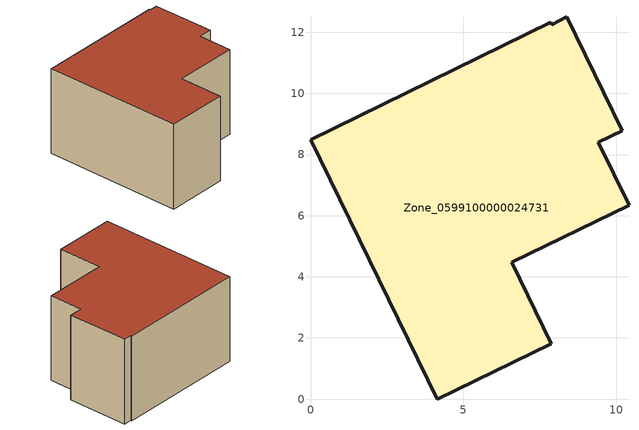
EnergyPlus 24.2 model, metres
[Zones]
Zone_0599100000024731
 floor ground (C_G): 8.38,12.5 10.2,8.78 9.41,8.4 10.42,6.35 6.58,4.48 7.87,1.81 4.15,0 0,8.48 7.86,12.32 7.88,12.25 z0
 wall outside (C_F): 4.15,0 7.87,1.81 6.58,4.48 10.42,6.35 9.41,8.4 10.2,8.78 8.38,12.5 7.88,12.25 7.86,12.32 0,8.48 4.15,0 z0:5.79
 roof outside (C_R): 10.2,8.78 8.38,12.5 7.88,12.25 7.86,12.32 0,8.48 4.15,0 7.87,1.81 6.58,4.48 10.42,6.35 9.41,8.4 z5.79
[BUILDING]
Pand.0599100000024731: North Axis=0; Terrain=City; Loads Convergence Tolerance Value=0.04; Temperature Convergence Tolerance Value=0.4; Solar Distribution=FullExterior; Maximum Number of Warmup Days=25; Minimum Number of Warmup Days=1
[Site:Location]
Rotterdam.The.Hague.AP_ZH_NLD Design_Conditions: Latitude=51.96; Longitude=4.45; Time Zone=1; Elevation=-4.5
[SITE:GROUNDTEMPERATURE:BUILDINGSURFACE]
18, 18, 18, 18, 18, 18, 18, 18, 18, 18, 18, 18
[MATERIAL] Thermal Absorptance=0.9; Solar Absorptance=0.7; Visible Absorptance=0.7
Name | Roughness | Thickness | Conductivity | Density | Specific Heat
G.TC.1946-1964 | MediumSmooth | 0.15 | 1 | 540 | 1210
F.TC.1946-1964 | Rough | 0.3 | 0.857143 | 1920 | 840
R.TC.1946-1964 | MediumRough | 0.2 | 0.235294 | 1500 | 1000
[CONSTRUCTION]
C_G: G.TC.1946-1964
C_F: F.TC.1946-1964
C_R: R.TC.1946-1964
[ZONE]
Zone_0599100000024731: Type=1; Multiplier=1; Ceiling Height=Autocalculate; Volume=Autocalculate; Floor Area=autocalculate; Part of Total Floor Area=Yes
[ZONEINFILTRATION:DESIGNFLOWRATE]
Infil_Zone_0599100000024731: Zone or ZoneList or Space or SpaceList=Zone_0599100000024731; Schedule=AlwaysOn; Design Flow Rate Calculation Method=Flow/Area; Flow Rate per Floor Area=0.003; Constant Term Coefficient=1; Temperature Term Coefficient=0; Velocity Term Coefficient=0; Velocity Squared Term Coefficient=0
[HVACTEMPLATE:ZONE:IDEALLOADSAIRSYSTEM]
Zone_0599100000024731: Maximum Heating Supply Air Temperature=50; Minimum Cooling Supply Air Temperature=13; Maximum Heating Supply Air Humidity Ratio=0.0156; Minimum Cooling Supply Air Humidity Ratio=0.0077; Heating Limit=NoLimit; Cooling Limit=NoLimit; Dehumidification Control Type=ConstantSensibleHeatRatio; Cooling Sensible Heat Ratio=0.7; Dehumidification Setpoint=60; Humidification Control Type=None; Humidification Setpoint=30; Outdoor Air Method=None; Outdoor Air Flow Rate per Person=0.00944; Outdoor Air Flow Rate per Zone Floor Area=0; Outdoor Air Flow Rate per Zone=0; Demand Controlled Ventilation Type=None; Outdoor Air Economizer Type=NoEconomizer; Heat Recovery Type=None; Sensible Heat Recovery Effectiveness=0.7; Latent Heat Recovery Effectiveness=0.65
[ZONECONTROL:THERMOSTAT]
ThermostatControl_Zone_0599100000024731: Zone or ZoneList=Zone_0599100000024731; Control Type Schedule=DualSetpointControlType; Control 1=Thermostat_Zone_0599100000024731; Temperature Difference Between Cutout And Setpoint=0
[THERMOSTATSETPOINT:DUALSETPOINT]
Thermostat_Zone_0599100000024731: Heating Setpoint Temperature Schedule=HeatingSetpoint_Zone_0599100000024731; Cooling Setpoint Temperature Schedule=CoolingSetpoint_Zone_0599100000024731
[SCHEDULE:COMPACT]
HeatingSetpoint_Zone_0599100000024731: Through: 12/31, For: AllDays, Until: 24:00, 21
CoolingSetpoint_Zone_0599100000024731: Through: 12/31, For: AllDays, Until: 24:00, 24
DualSetpointControlType: Through: 12/31, For: AllDays, Until: 24:00, 4
AlwaysOn: Through: 12/31, For: AllDays, Until: 24:00, 1
